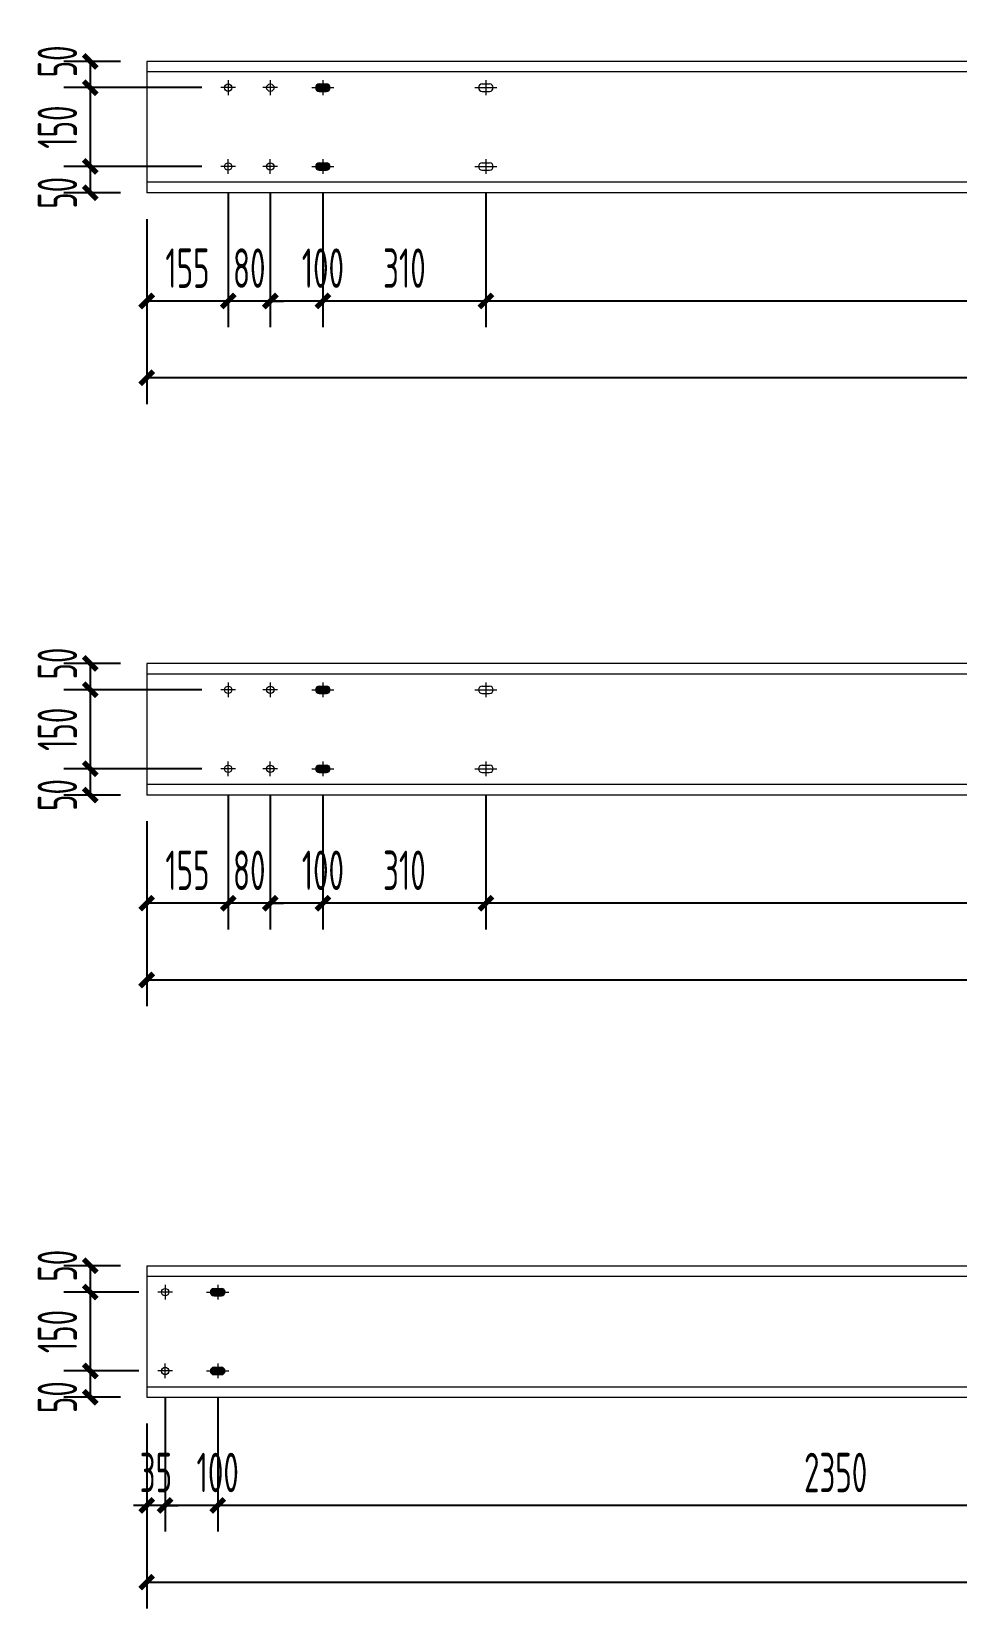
# Model space of a CAD drawing. Header units: inches. Extents: x 129725932 to 129894734, y 55771230 to 55809283.
# Drawn here: x 129809701 to 129811459, y 55780477 to 55783476 of the extents above; entities that cross this region are included whole.
import ezdxf

# ---------------------------------------------------------------- set-up
doc = ezdxf.new("R2010")
doc.units = ezdxf.units.IN
doc.header["$MEASUREMENT"] = 0
for name, color, linetype, lineweight in [('Bolt', 252, 'Continuous', 9), ('灰线', 253, 'Continuous', 5), ('绿线', 3, 'Continuous', 9), ('黄线', 2, 'Continuous', 13)]:
    doc.layers.add(name, color=color, linetype=linetype, lineweight=lineweight)
doc.layers.add('DIM', color=3, linetype='Continuous')
doc.styles.add('标注', font='tssdeng.shx', dxfattribs={"width": 0.6, "bigfont": 'tssdchn.shx'})
doc.dimstyles.new('构件标注', dxfattribs={"dimtxt": 75, "dimasz": 25, "dimexe": 50, "dimexo": 50, "dimgap": 25, "dimtad": 1, "dimdec": 0, "dimzin": 0, "dimdsep": 46, "dimtxsty": '标注', "dimblk": 'ARCHTICK', "dimcen": 0, "dimclrd": 1, "dimclre": 1, "dimclrt": 7, "dimadec": 0, "dimazin": 0, "dimtfac": 1, "dimtdec": 0, "dimtix": 1, "dimtmove": 2, "dimatfit": 3, "dimldrblk": 'ARCHTICK', "dimfxl": 0, "dimtolj": 1, "dimtzin": 0, "dimlwd": -1, "dimlwe": -1, "dimarcsym": 0})

# ---------------------------------------------------------------- blocks, each defined once
blk = doc.blocks.new('_ArchTick')
at = {"color": 0, "linetype": 'ByBlock', "const_width": 0.4}
blk.add_lwpolyline([(-0.5, -0.5), (0.5, 0.5)], dxfattribs=at)
blk = doc.blocks.new('*D1030')
at = {"layer": 'Defpoints', "color": 0}
for p in [(129810564.7, 55783218.8), (129812604.7, 55783218.8), (129810564.7, 55782963.1)]:
    blk.add_point(p, dxfattribs=at)
at = {"layer": 'DIM', "color": 1}
for p, q in [((129810564.7, 55783168.8), (129810564.7, 55782913.1)), ((129812604.7, 55783168.8), (129812604.7, 55782913.1)), ((129812604.7, 55782963.1), (129810564.7, 55782963.1))]:
    blk.add_line(p, q, dxfattribs=at)
at = {"layer": 'DIM', "color": 1, "xscale": 25, "yscale": 25, "zscale": 25, "rotation": 180}
blk.add_blockref('_ArchTick', (129810564.7, 55782963.1), dxfattribs=at)
at = {"layer": 'DIM', "color": 1, "xscale": 25, "yscale": 25, "zscale": 25}
blk.add_blockref('_ArchTick', (129812604.7, 55782963.1), dxfattribs=at)
at = {"layer": 'DIM', "color": 7, "insert": (129811584.7, 55783025.6), "char_height": 75, "attachment_point": 5, "style": '标注'}
blk.add_mtext('\\A1;2040', dxfattribs=at)
blk = doc.blocks.new('*D1031')
at = {"layer": 'Defpoints', "color": 0}
for p in [(129810154.7, 55783218.8), (129810254.7, 55783218.8), (129810154.7, 55782963.1)]:
    blk.add_point(p, dxfattribs=at)
at = {"layer": 'DIM', "color": 1}
for p, q in [((129810154.7, 55783168.8), (129810154.7, 55782913.1)), ((129810254.7, 55783168.8), (129810254.7, 55782913.1)), ((129810254.7, 55782963.1), (129810154.7, 55782963.1))]:
    blk.add_line(p, q, dxfattribs=at)
at = {"layer": 'DIM', "color": 1, "xscale": 25, "yscale": 25, "zscale": 25, "rotation": 180}
blk.add_blockref('_ArchTick', (129810154.7, 55782963.1), dxfattribs=at)
at = {"layer": 'DIM', "color": 1, "xscale": 25, "yscale": 25, "zscale": 25}
blk.add_blockref('_ArchTick', (129810254.7, 55782963.1), dxfattribs=at)
at = {"layer": 'DIM', "color": 7, "insert": (129810254.7, 55783025.6), "char_height": 75, "attachment_point": 5, "style": '标注'}
blk.add_mtext('\\A1;100', dxfattribs=at)
blk = doc.blocks.new('*D1032')
at = {"layer": 'Defpoints', "color": 0}
for p in [(129809919.7, 55783168.8), (129817509.7, 55783168.8), (129809919.7, 55782817)]:
    blk.add_point(p, dxfattribs=at)
at = {"layer": 'DIM', "color": 1}
for p, q in [((129809919.7, 55783118.8), (129809919.7, 55782767)), ((129817509.7, 55783118.8), (129817509.7, 55782767)), ((129817509.7, 55782817), (129809919.7, 55782817))]:
    blk.add_line(p, q, dxfattribs=at)
at = {"layer": 'DIM', "color": 1, "xscale": 25, "yscale": 25, "zscale": 25, "rotation": 180}
blk.add_blockref('_ArchTick', (129809919.7, 55782817), dxfattribs=at)
at = {"layer": 'DIM', "color": 1, "xscale": 25, "yscale": 25, "zscale": 25}
blk.add_blockref('_ArchTick', (129817509.7, 55782817), dxfattribs=at)
at = {"layer": 'DIM', "color": 7, "insert": (129813714.7, 55782879.5), "char_height": 75, "attachment_point": 5, "style": '标注'}
blk.add_mtext('\\A1;7590', dxfattribs=at)
blk = doc.blocks.new('*D1033')
at = {"color": 1}
for p, q in [((129809869.7, 55783418.8), (129809762.4, 55783418.8)), ((129809812.4, 55783418.8), (129809812.4, 55783368.8)), ((129810024.7, 55783368.8), (129809762.4, 55783368.8))]:
    blk.add_line(p, q, dxfattribs=at)
at = {"layer": 'Defpoints', "color": 0}
for p in [(129809919.7, 55783418.8), (129809812.4, 55783368.8), (129810074.7, 55783368.8)]:
    blk.add_point(p, dxfattribs=at)
at = {"color": 1, "xscale": 25, "yscale": 25, "zscale": 25}
for p, rotation in [((129809812.4, 55783418.8), 90), ((129809812.4, 55783368.8), 270)]:
    blk.add_blockref('_ArchTick', p, dxfattribs=dict(at, rotation=rotation))
at = {"color": 7, "insert": (129809749.9, 55783418.7), "char_height": 75, "attachment_point": 5, "rotation": 90, "style": '标注'}
blk.add_mtext('\\A1;50', dxfattribs=at)
blk = doc.blocks.new('*D1034')
at = {"color": 1}
for p, q in [((129810024.7, 55783368.8), (129809762.4, 55783368.8)), ((129809812.4, 55783368.8), (129809812.4, 55783218.8)), ((129810024.7, 55783218.8), (129809762.4, 55783218.8))]:
    blk.add_line(p, q, dxfattribs=at)
at = {"layer": 'Defpoints', "color": 0}
for p in [(129810074.7, 55783368.8), (129809812.4, 55783218.8), (129810074.7, 55783218.8)]:
    blk.add_point(p, dxfattribs=at)
at = {"color": 1, "xscale": 25, "yscale": 25, "zscale": 25}
for p, rotation in [((129809812.4, 55783368.8), 90), ((129809812.4, 55783218.8), 270)]:
    blk.add_blockref('_ArchTick', p, dxfattribs=dict(at, rotation=rotation))
at = {"color": 7, "insert": (129809749.9, 55783293.8), "char_height": 75, "attachment_point": 5, "rotation": 90, "style": '标注'}
blk.add_mtext('\\A1;150', dxfattribs=at)
blk = doc.blocks.new('*D1035')
at = {"color": 1}
for p, q in [((129810024.7, 55783218.8), (129809762.4, 55783218.8)), ((129809812.4, 55783218.8), (129809812.4, 55783168.8)), ((129809869.7, 55783168.8), (129809762.4, 55783168.8))]:
    blk.add_line(p, q, dxfattribs=at)
at = {"layer": 'Defpoints', "color": 0}
for p in [(129810074.7, 55783218.8), (129809812.4, 55783168.8), (129809919.7, 55783168.8)]:
    blk.add_point(p, dxfattribs=at)
at = {"color": 1, "xscale": 25, "yscale": 25, "zscale": 25}
for p, rotation in [((129809812.4, 55783218.8), 90), ((129809812.4, 55783168.8), 270)]:
    blk.add_blockref('_ArchTick', p, dxfattribs=dict(at, rotation=rotation))
at = {"color": 7, "insert": (129809749.9, 55783168.8), "char_height": 75, "attachment_point": 5, "rotation": 90, "style": '标注'}
blk.add_mtext('\\A1;50', dxfattribs=at)
blk = doc.blocks.new('*D1041')
at = {"layer": 'Defpoints', "color": 0}
for p in [(129810074.7, 55783218.8), (129809919.7, 55783168.8), (129809919.7, 55782963.1)]:
    blk.add_point(p, dxfattribs=at)
at = {"layer": 'DIM', "color": 1}
for p, q in [((129810074.7, 55783168.8), (129810074.7, 55782913.1)), ((129809919.7, 55783118.8), (129809919.7, 55782913.1)), ((129810074.7, 55782963.1), (129809919.7, 55782963.1))]:
    blk.add_line(p, q, dxfattribs=at)
at = {"layer": 'DIM', "color": 1, "xscale": 25, "yscale": 25, "zscale": 25, "rotation": 180}
blk.add_blockref('_ArchTick', (129809919.7, 55782963.1), dxfattribs=at)
at = {"layer": 'DIM', "color": 1, "xscale": 25, "yscale": 25, "zscale": 25}
blk.add_blockref('_ArchTick', (129810074.7, 55782963.1), dxfattribs=at)
at = {"layer": 'DIM', "color": 7, "insert": (129809997.2, 55783025.6), "char_height": 75, "attachment_point": 5, "style": '标注'}
blk.add_mtext('\\A1;155', dxfattribs=at)
blk = doc.blocks.new('*D1046')
at = {"layer": 'Defpoints', "color": 0}
for p in [(129810254.7, 55783218.8), (129810564.7, 55783218.8), (129810254.7, 55782963.1)]:
    blk.add_point(p, dxfattribs=at)
at = {"layer": 'DIM', "color": 1}
for p, q in [((129810254.7, 55783168.8), (129810254.7, 55782913.1)), ((129810564.7, 55783168.8), (129810564.7, 55782913.1)), ((129810564.7, 55782963.1), (129810254.7, 55782963.1))]:
    blk.add_line(p, q, dxfattribs=at)
at = {"layer": 'DIM', "color": 1, "xscale": 25, "yscale": 25, "zscale": 25, "rotation": 180}
blk.add_blockref('_ArchTick', (129810254.7, 55782963.1), dxfattribs=at)
at = {"layer": 'DIM', "color": 1, "xscale": 25, "yscale": 25, "zscale": 25}
blk.add_blockref('_ArchTick', (129810564.7, 55782963.1), dxfattribs=at)
at = {"layer": 'DIM', "color": 7, "insert": (129810409.7, 55783025.6), "char_height": 75, "attachment_point": 5, "style": '标注'}
blk.add_mtext('\\A1;310', dxfattribs=at)
blk = doc.blocks.new('*D1047')
at = {"layer": 'Defpoints', "color": 0}
for p in [(129810074.7, 55783218.8), (129810154.7, 55783218.8), (129810074.7, 55782963.1)]:
    blk.add_point(p, dxfattribs=at)
at = {"layer": 'DIM', "color": 1}
for p, q in [((129810074.7, 55783168.8), (129810074.7, 55782913.1)), ((129810154.7, 55783168.8), (129810154.7, 55782913.1)), ((129810074.7, 55782963.1), (129810049.7, 55782963.1)), ((129810154.7, 55782963.1), (129810074.7, 55782963.1)), ((129810154.7, 55782963.1), (129810179.7, 55782963.1))]:
    blk.add_line(p, q, dxfattribs=at)
at = {"layer": 'DIM', "color": 1, "xscale": 25, "yscale": 25, "zscale": 25}
blk.add_blockref('_ArchTick', (129810074.7, 55782963.1), dxfattribs=at)
at = {"layer": 'DIM', "color": 1, "xscale": 25, "yscale": 25, "zscale": 25, "rotation": 180}
blk.add_blockref('_ArchTick', (129810154.7, 55782963.1), dxfattribs=at)
at = {"layer": 'DIM', "color": 7, "insert": (129810114.7, 55783025.6), "char_height": 75, "attachment_point": 5, "style": '标注'}
blk.add_mtext('\\A1;80', dxfattribs=at)
blk = doc.blocks.new('*D1050')
at = {"layer": 'Defpoints', "color": 0}
for p in [(129809919.7, 55780878.5), (129817989.7, 55780878.5), (129817989.7, 55780526.8)]:
    blk.add_point(p, dxfattribs=at)
at = {"layer": 'DIM', "color": 1}
for p, q in [((129809919.7, 55780828.5), (129809919.7, 55780476.8)), ((129817989.7, 55780828.5), (129817989.7, 55780476.8)), ((129809919.7, 55780526.8), (129817989.7, 55780526.8))]:
    blk.add_line(p, q, dxfattribs=at)
at = {"layer": 'DIM', "color": 1, "xscale": 25, "yscale": 25, "zscale": 25, "rotation": 180}
blk.add_blockref('_ArchTick', (129809919.7, 55780526.8), dxfattribs=at)
at = {"layer": 'DIM', "color": 1, "xscale": 25, "yscale": 25, "zscale": 25}
blk.add_blockref('_ArchTick', (129817989.7, 55780526.8), dxfattribs=at)
at = {"layer": 'DIM', "color": 7, "insert": (129813954.7, 55780589.3), "char_height": 75, "attachment_point": 5, "style": '标注'}
blk.add_mtext('\\A1;8070', dxfattribs=at)
blk = doc.blocks.new('*D1051')
at = {"color": 1}
for p, q in [((129809869.7, 55781128.5), (129809762.4, 55781128.5)), ((129809812.4, 55781128.5), (129809812.4, 55781078.5)), ((129809904.7, 55781078.5), (129809762.4, 55781078.5))]:
    blk.add_line(p, q, dxfattribs=at)
at = {"layer": 'Defpoints', "color": 0}
for p in [(129809919.7, 55781128.5), (129809812.4, 55781078.5), (129809954.7, 55781078.5)]:
    blk.add_point(p, dxfattribs=at)
at = {"color": 1, "xscale": 25, "yscale": 25, "zscale": 25}
for p, rotation in [((129809812.4, 55781128.5), 90), ((129809812.4, 55781078.5), 270)]:
    blk.add_blockref('_ArchTick', p, dxfattribs=dict(at, rotation=rotation))
at = {"color": 7, "insert": (129809749.9, 55781128.5), "char_height": 75, "attachment_point": 5, "rotation": 90, "style": '标注'}
blk.add_mtext('\\A1;50', dxfattribs=at)
blk = doc.blocks.new('*D1052')
at = {"color": 1}
for p, q in [((129809904.7, 55781078.5), (129809762.4, 55781078.5)), ((129809812.4, 55781078.5), (129809812.4, 55780928.5)), ((129809904.7, 55780928.5), (129809762.4, 55780928.5))]:
    blk.add_line(p, q, dxfattribs=at)
at = {"layer": 'Defpoints', "color": 0}
for p in [(129809954.7, 55781078.5), (129809812.4, 55780928.5), (129809954.7, 55780928.5)]:
    blk.add_point(p, dxfattribs=at)
at = {"color": 1, "xscale": 25, "yscale": 25, "zscale": 25}
for p, rotation in [((129809812.4, 55781078.5), 90), ((129809812.4, 55780928.5), 270)]:
    blk.add_blockref('_ArchTick', p, dxfattribs=dict(at, rotation=rotation))
at = {"color": 7, "insert": (129809749.9, 55781003.5), "char_height": 75, "attachment_point": 5, "rotation": 90, "style": '标注'}
blk.add_mtext('\\A1;150', dxfattribs=at)
blk = doc.blocks.new('*D1053')
at = {"color": 1}
for p, q in [((129809904.7, 55780928.5), (129809762.4, 55780928.5)), ((129809812.4, 55780928.5), (129809812.4, 55780878.5)), ((129809869.7, 55780878.5), (129809762.4, 55780878.5))]:
    blk.add_line(p, q, dxfattribs=at)
at = {"layer": 'Defpoints', "color": 0}
for p in [(129809954.7, 55780928.5), (129809812.4, 55780878.5), (129809919.7, 55780878.5)]:
    blk.add_point(p, dxfattribs=at)
at = {"color": 1, "xscale": 25, "yscale": 25, "zscale": 25}
for p, rotation in [((129809812.4, 55780928.5), 90), ((129809812.4, 55780878.5), 270)]:
    blk.add_blockref('_ArchTick', p, dxfattribs=dict(at, rotation=rotation))
at = {"color": 7, "insert": (129809749.9, 55780878.6), "char_height": 75, "attachment_point": 5, "rotation": 90, "style": '标注'}
blk.add_mtext('\\A1;50', dxfattribs=at)
blk = doc.blocks.new('*D1060')
at = {"layer": 'Defpoints', "color": 0}
for p in [(129809954.7, 55780928.5), (129810054.7, 55780928.5), (129809954.7, 55780672.9)]:
    blk.add_point(p, dxfattribs=at)
at = {"layer": 'DIM', "color": 1}
for p, q in [((129809954.7, 55780878.5), (129809954.7, 55780622.9)), ((129810054.7, 55780878.5), (129810054.7, 55780622.9)), ((129810054.7, 55780672.9), (129809954.7, 55780672.9))]:
    blk.add_line(p, q, dxfattribs=at)
at = {"layer": 'DIM', "color": 1, "xscale": 25, "yscale": 25, "zscale": 25, "rotation": 180}
blk.add_blockref('_ArchTick', (129809954.7, 55780672.9), dxfattribs=at)
at = {"layer": 'DIM', "color": 1, "xscale": 25, "yscale": 25, "zscale": 25}
blk.add_blockref('_ArchTick', (129810054.7, 55780672.9), dxfattribs=at)
at = {"layer": 'DIM', "color": 7, "insert": (129810054.7, 55780735.4), "char_height": 75, "attachment_point": 5, "style": '标注'}
blk.add_mtext('\\A1;100', dxfattribs=at)
blk = doc.blocks.new('*D1061')
at = {"layer": 'Defpoints', "color": 0}
for p in [(129809954.7, 55780928.5), (129809919.7, 55780878.5), (129809919.7, 55780672.9)]:
    blk.add_point(p, dxfattribs=at)
at = {"layer": 'DIM', "color": 1}
for p, q in [((129809954.7, 55780878.5), (129809954.7, 55780622.9)), ((129809919.7, 55780828.5), (129809919.7, 55780622.9)), ((129809919.7, 55780672.9), (129809894.7, 55780672.9)), ((129809954.7, 55780672.9), (129809919.7, 55780672.9)), ((129809954.7, 55780672.9), (129809979.7, 55780672.9))]:
    blk.add_line(p, q, dxfattribs=at)
at = {"layer": 'DIM', "color": 1, "xscale": 25, "yscale": 25, "zscale": 25}
blk.add_blockref('_ArchTick', (129809919.7, 55780672.9), dxfattribs=at)
at = {"layer": 'DIM', "color": 1, "xscale": 25, "yscale": 25, "zscale": 25, "rotation": 180}
blk.add_blockref('_ArchTick', (129809954.7, 55780672.9), dxfattribs=at)
at = {"layer": 'DIM', "color": 7, "insert": (129809937.2, 55780735.4), "char_height": 75, "attachment_point": 5, "style": '标注'}
blk.add_mtext('\\A1;35', dxfattribs=at)
blk = doc.blocks.new('*D1062')
at = {"layer": 'Defpoints', "color": 0}
for p in [(129810054.7, 55780928.5), (129812404.7, 55780928.5), (129810054.7, 55780672.9)]:
    blk.add_point(p, dxfattribs=at)
at = {"layer": 'DIM', "color": 1}
for p, q in [((129810054.7, 55780878.5), (129810054.7, 55780622.9)), ((129812404.7, 55780878.5), (129812404.7, 55780622.9)), ((129812404.7, 55780672.9), (129810054.7, 55780672.9))]:
    blk.add_line(p, q, dxfattribs=at)
at = {"layer": 'DIM', "color": 1, "xscale": 25, "yscale": 25, "zscale": 25, "rotation": 180}
blk.add_blockref('_ArchTick', (129810054.7, 55780672.9), dxfattribs=at)
at = {"layer": 'DIM', "color": 1, "xscale": 25, "yscale": 25, "zscale": 25}
blk.add_blockref('_ArchTick', (129812404.7, 55780672.9), dxfattribs=at)
at = {"layer": 'DIM', "color": 7, "insert": (129811229.7, 55780735.4), "char_height": 75, "attachment_point": 5, "style": '标注'}
blk.add_mtext('\\A1;2350', dxfattribs=at)
blk = doc.blocks.new('*D1097')
at = {"layer": 'Defpoints', "color": 0}
for p in [(129810564.7, 55782073.6), (129812604.7, 55782073.6), (129810564.7, 55781818)]:
    blk.add_point(p, dxfattribs=at)
at = {"layer": 'DIM', "color": 1}
for p, q in [((129810564.7, 55782023.6), (129810564.7, 55781768)), ((129812604.7, 55782023.6), (129812604.7, 55781768)), ((129812604.7, 55781818), (129810564.7, 55781818))]:
    blk.add_line(p, q, dxfattribs=at)
at = {"layer": 'DIM', "color": 1, "xscale": 25, "yscale": 25, "zscale": 25, "rotation": 180}
blk.add_blockref('_ArchTick', (129810564.7, 55781818), dxfattribs=at)
at = {"layer": 'DIM', "color": 1, "xscale": 25, "yscale": 25, "zscale": 25}
blk.add_blockref('_ArchTick', (129812604.7, 55781818), dxfattribs=at)
at = {"layer": 'DIM', "color": 7, "insert": (129811584.7, 55781880.5), "char_height": 75, "attachment_point": 5, "style": '标注'}
blk.add_mtext('\\A1;2040', dxfattribs=at)
blk = doc.blocks.new('*D1098')
at = {"layer": 'Defpoints', "color": 0}
for p in [(129810154.7, 55782073.7), (129810254.7, 55782073.7), (129810154.7, 55781818)]:
    blk.add_point(p, dxfattribs=at)
at = {"layer": 'DIM', "color": 1}
for p, q in [((129810154.7, 55782023.7), (129810154.7, 55781768)), ((129810254.7, 55782023.7), (129810254.7, 55781768)), ((129810254.7, 55781818), (129810154.7, 55781818))]:
    blk.add_line(p, q, dxfattribs=at)
at = {"layer": 'DIM', "color": 1, "xscale": 25, "yscale": 25, "zscale": 25, "rotation": 180}
blk.add_blockref('_ArchTick', (129810154.7, 55781818), dxfattribs=at)
at = {"layer": 'DIM', "color": 1, "xscale": 25, "yscale": 25, "zscale": 25}
blk.add_blockref('_ArchTick', (129810254.7, 55781818), dxfattribs=at)
at = {"layer": 'DIM', "color": 7, "insert": (129810254.7, 55781880.5), "char_height": 75, "attachment_point": 5, "style": '标注'}
blk.add_mtext('\\A1;100', dxfattribs=at)
blk = doc.blocks.new('*D1099')
at = {"layer": 'Defpoints', "color": 0}
for p in [(129809919.7, 55782023.7), (129817609.7, 55782023.7), (129809919.7, 55781671.9)]:
    blk.add_point(p, dxfattribs=at)
at = {"layer": 'DIM', "color": 1}
for p, q in [((129809919.7, 55781973.7), (129809919.7, 55781621.9)), ((129817609.7, 55781973.7), (129817609.7, 55781621.9)), ((129817609.7, 55781671.9), (129809919.7, 55781671.9))]:
    blk.add_line(p, q, dxfattribs=at)
at = {"layer": 'DIM', "color": 1, "xscale": 25, "yscale": 25, "zscale": 25, "rotation": 180}
blk.add_blockref('_ArchTick', (129809919.7, 55781671.9), dxfattribs=at)
at = {"layer": 'DIM', "color": 1, "xscale": 25, "yscale": 25, "zscale": 25}
blk.add_blockref('_ArchTick', (129817609.7, 55781671.9), dxfattribs=at)
at = {"layer": 'DIM', "color": 7, "insert": (129813764.7, 55781734.4), "char_height": 75, "attachment_point": 5, "style": '标注'}
blk.add_mtext('\\A1;7690', dxfattribs=at)
blk = doc.blocks.new('*D1100')
at = {"color": 1}
for p, q in [((129809869.7, 55782273.7), (129809762.4, 55782273.7)), ((129809812.4, 55782273.7), (129809812.4, 55782223.7)), ((129810024.7, 55782223.7), (129809762.4, 55782223.7))]:
    blk.add_line(p, q, dxfattribs=at)
at = {"layer": 'Defpoints', "color": 0}
for p in [(129809919.7, 55782273.7), (129809812.4, 55782223.7), (129810074.7, 55782223.7)]:
    blk.add_point(p, dxfattribs=at)
at = {"color": 1, "xscale": 25, "yscale": 25, "zscale": 25}
for p, rotation in [((129809812.4, 55782273.7), 90), ((129809812.4, 55782223.7), 270)]:
    blk.add_blockref('_ArchTick', p, dxfattribs=dict(at, rotation=rotation))
at = {"color": 7, "insert": (129809749.9, 55782273.6), "char_height": 75, "attachment_point": 5, "rotation": 90, "style": '标注'}
blk.add_mtext('\\A1;50', dxfattribs=at)
blk = doc.blocks.new('*D1101')
at = {"color": 1}
for p, q in [((129810024.7, 55782223.7), (129809762.4, 55782223.7)), ((129809812.4, 55782223.7), (129809812.4, 55782073.7)), ((129810024.7, 55782073.7), (129809762.4, 55782073.7))]:
    blk.add_line(p, q, dxfattribs=at)
at = {"layer": 'Defpoints', "color": 0}
for p in [(129810074.7, 55782223.7), (129809812.4, 55782073.7), (129810074.7, 55782073.7)]:
    blk.add_point(p, dxfattribs=at)
at = {"color": 1, "xscale": 25, "yscale": 25, "zscale": 25}
for p, rotation in [((129809812.4, 55782223.7), 90), ((129809812.4, 55782073.7), 270)]:
    blk.add_blockref('_ArchTick', p, dxfattribs=dict(at, rotation=rotation))
at = {"color": 7, "insert": (129809749.9, 55782148.7), "char_height": 75, "attachment_point": 5, "rotation": 90, "style": '标注'}
blk.add_mtext('\\A1;150', dxfattribs=at)
blk = doc.blocks.new('*D1102')
at = {"color": 1}
for p, q in [((129810024.7, 55782073.7), (129809762.4, 55782073.7)), ((129809812.4, 55782073.7), (129809812.4, 55782023.7)), ((129809869.7, 55782023.7), (129809762.4, 55782023.7))]:
    blk.add_line(p, q, dxfattribs=at)
at = {"layer": 'Defpoints', "color": 0}
for p in [(129810074.7, 55782073.7), (129809812.4, 55782023.7), (129809919.7, 55782023.7)]:
    blk.add_point(p, dxfattribs=at)
at = {"color": 1, "xscale": 25, "yscale": 25, "zscale": 25}
for p, rotation in [((129809812.4, 55782073.7), 90), ((129809812.4, 55782023.7), 270)]:
    blk.add_blockref('_ArchTick', p, dxfattribs=dict(at, rotation=rotation))
at = {"color": 7, "insert": (129809749.9, 55782023.7), "char_height": 75, "attachment_point": 5, "rotation": 90, "style": '标注'}
blk.add_mtext('\\A1;50', dxfattribs=at)
blk = doc.blocks.new('*D1108')
at = {"layer": 'Defpoints', "color": 0}
for p in [(129810074.7, 55782073.7), (129809919.7, 55782023.7), (129809919.7, 55781818)]:
    blk.add_point(p, dxfattribs=at)
at = {"layer": 'DIM', "color": 1}
for p, q in [((129810074.7, 55782023.7), (129810074.7, 55781768)), ((129809919.7, 55781973.7), (129809919.7, 55781768)), ((129810074.7, 55781818), (129809919.7, 55781818))]:
    blk.add_line(p, q, dxfattribs=at)
at = {"layer": 'DIM', "color": 1, "xscale": 25, "yscale": 25, "zscale": 25, "rotation": 180}
blk.add_blockref('_ArchTick', (129809919.7, 55781818), dxfattribs=at)
at = {"layer": 'DIM', "color": 1, "xscale": 25, "yscale": 25, "zscale": 25}
blk.add_blockref('_ArchTick', (129810074.7, 55781818), dxfattribs=at)
at = {"layer": 'DIM', "color": 7, "insert": (129809997.2, 55781880.5), "char_height": 75, "attachment_point": 5, "style": '标注'}
blk.add_mtext('\\A1;155', dxfattribs=at)
blk = doc.blocks.new('*D1112')
at = {"layer": 'Defpoints', "color": 0}
for p in [(129810254.7, 55782073.6), (129810564.7, 55782073.6), (129810254.7, 55781818)]:
    blk.add_point(p, dxfattribs=at)
at = {"layer": 'DIM', "color": 1}
for p, q in [((129810254.7, 55782023.6), (129810254.7, 55781768)), ((129810564.7, 55782023.6), (129810564.7, 55781768)), ((129810564.7, 55781818), (129810254.7, 55781818))]:
    blk.add_line(p, q, dxfattribs=at)
at = {"layer": 'DIM', "color": 1, "xscale": 25, "yscale": 25, "zscale": 25, "rotation": 180}
blk.add_blockref('_ArchTick', (129810254.7, 55781818), dxfattribs=at)
at = {"layer": 'DIM', "color": 1, "xscale": 25, "yscale": 25, "zscale": 25}
blk.add_blockref('_ArchTick', (129810564.7, 55781818), dxfattribs=at)
at = {"layer": 'DIM', "color": 7, "insert": (129810409.7, 55781880.5), "char_height": 75, "attachment_point": 5, "style": '标注'}
blk.add_mtext('\\A1;310', dxfattribs=at)
blk = doc.blocks.new('*D1113')
at = {"layer": 'Defpoints', "color": 0}
for p in [(129810074.7, 55782073.7), (129810154.7, 55782073.7), (129810074.7, 55781818)]:
    blk.add_point(p, dxfattribs=at)
at = {"layer": 'DIM', "color": 1}
for p, q in [((129810074.7, 55782023.7), (129810074.7, 55781768)), ((129810154.7, 55782023.7), (129810154.7, 55781768)), ((129810074.7, 55781818), (129810049.7, 55781818)), ((129810154.7, 55781818), (129810074.7, 55781818)), ((129810154.7, 55781818), (129810179.7, 55781818))]:
    blk.add_line(p, q, dxfattribs=at)
at = {"layer": 'DIM', "color": 1, "xscale": 25, "yscale": 25, "zscale": 25}
blk.add_blockref('_ArchTick', (129810074.7, 55781818), dxfattribs=at)
at = {"layer": 'DIM', "color": 1, "xscale": 25, "yscale": 25, "zscale": 25, "rotation": 180}
blk.add_blockref('_ArchTick', (129810154.7, 55781818), dxfattribs=at)
at = {"layer": 'DIM', "color": 7, "insert": (129810114.7, 55781880.5), "char_height": 75, "attachment_point": 5, "style": '标注'}
blk.add_mtext('\\A1;80', dxfattribs=at)

msp = doc.modelspace()

# ---------------------------------------------------------------- hatches: boundary and pattern name
at = {"layer": '绿线'}
h = msp.add_hatch(color=256, dxfattribs=at)
h.paths.add_polyline_path([(129810254.7, 55783375.8), (129810247.7, 55783375.8, 0.414214), (129810240.7, 55783368.8), (129810254.7, 55783368.8)])
h.paths.add_polyline_path([(129810261.7, 55783375.8), (129810254.7, 55783375.8), (129810254.7, 55783368.8), (129810268.7, 55783368.8, 0.414214)])
h.paths.add_polyline_path([(129810268.7, 55783368.8), (129810254.7, 55783368.8), (129810254.7, 55783361.8), (129810261.7, 55783361.8, 0.414214)])
h.paths.add_polyline_path([(129810254.7, 55783368.8), (129810240.7, 55783368.8, 0.414214), (129810247.7, 55783361.8), (129810254.7, 55783361.8)])
h = msp.add_hatch(color=256, dxfattribs=at)
h.paths.add_polyline_path([(129810254.7, 55783225.8), (129810247.7, 55783225.8, 0.414214), (129810240.7, 55783218.8), (129810254.7, 55783218.8)])
h.paths.add_polyline_path([(129810261.7, 55783225.8), (129810254.7, 55783225.8), (129810254.7, 55783218.8), (129810268.7, 55783218.8, 0.414214)])
h.paths.add_polyline_path([(129810268.7, 55783218.8), (129810254.7, 55783218.8), (129810254.7, 55783211.8), (129810261.7, 55783211.8, 0.414214)])
h.paths.add_polyline_path([(129810254.7, 55783218.8), (129810240.7, 55783218.8, 0.414214), (129810247.7, 55783211.8), (129810254.7, 55783211.8)])
h = msp.add_hatch(color=256, dxfattribs=at)
h.paths.add_polyline_path([(129810254.7, 55782230.7), (129810247.7, 55782230.7, 0.414214), (129810240.7, 55782223.7), (129810254.7, 55782223.7)])
h.paths.add_polyline_path([(129810261.7, 55782230.7), (129810254.7, 55782230.7), (129810254.7, 55782223.7), (129810268.7, 55782223.7, 0.414214)])
h.paths.add_polyline_path([(129810268.7, 55782223.7), (129810254.7, 55782223.7), (129810254.7, 55782216.7), (129810261.7, 55782216.7, 0.414214)])
h.paths.add_polyline_path([(129810254.7, 55782223.7), (129810240.7, 55782223.7, 0.414214), (129810247.7, 55782216.7), (129810254.7, 55782216.7)])
h = msp.add_hatch(color=256, dxfattribs=at)
h.paths.add_polyline_path([(129810254.7, 55782080.7), (129810247.7, 55782080.7, 0.414214), (129810240.7, 55782073.6), (129810254.7, 55782073.6)])
h.paths.add_polyline_path([(129810261.7, 55782080.7), (129810254.7, 55782080.7), (129810254.7, 55782073.6), (129810268.7, 55782073.6, 0.414214)])
h.paths.add_polyline_path([(129810268.7, 55782073.6), (129810254.7, 55782073.6), (129810254.7, 55782066.7), (129810261.7, 55782066.7, 0.414214)])
h.paths.add_polyline_path([(129810254.7, 55782073.6), (129810240.7, 55782073.6, 0.414214), (129810247.7, 55782066.7), (129810254.7, 55782066.7)])
h = msp.add_hatch(color=256, dxfattribs=at)
h.paths.add_polyline_path([(129810054.7, 55781085.5), (129810047.7, 55781085.5, 0.414214), (129810040.7, 55781078.5), (129810054.7, 55781078.5)])
h.paths.add_polyline_path([(129810061.7, 55781085.5), (129810054.7, 55781085.5), (129810054.7, 55781078.5), (129810068.7, 55781078.5, 0.414214)])
h.paths.add_polyline_path([(129810068.7, 55781078.5), (129810054.7, 55781078.5), (129810054.7, 55781071.5), (129810061.7, 55781071.5, 0.414214)])
h.paths.add_polyline_path([(129810054.7, 55781078.5), (129810040.7, 55781078.5, 0.414214), (129810047.7, 55781071.5), (129810054.7, 55781071.5)])
h = msp.add_hatch(color=256, dxfattribs=at)
h.paths.add_polyline_path([(129810054.7, 55780935.5), (129810047.7, 55780935.5, 0.414214), (129810040.7, 55780928.5), (129810054.7, 55780928.5)])
h.paths.add_polyline_path([(129810061.7, 55780935.5), (129810054.7, 55780935.5), (129810054.7, 55780928.5), (129810068.7, 55780928.5, 0.414214)])
h.paths.add_polyline_path([(129810068.7, 55780928.5), (129810054.7, 55780928.5), (129810054.7, 55780921.5), (129810061.7, 55780921.5, 0.414214)])
h.paths.add_polyline_path([(129810054.7, 55780928.5), (129810040.7, 55780928.5, 0.414214), (129810047.7, 55780921.5), (129810054.7, 55780921.5)])

# ---------------------------------------------------------------- linework, layer by layer
at = {"layer": 'Bolt'}
for p, q in [((129810074.7, 55783382.8), (129810074.7, 55783354.8)), ((129810154.7, 55783382.8), (129810154.7, 55783354.8)), ((129810254.7, 55783382.8), (129810254.7, 55783354.8)), ((129810254.7, 55783382.8), (129810254.7, 55783354.8)), ((129810564.7, 55783382.8), (129810564.7, 55783354.8)), ((129810088.7, 55783368.8), (129810060.7, 55783368.8)), ((129810168.7, 55783368.8), (129810140.7, 55783368.8)), ((129810233.7, 55783368.8), (129810275.7, 55783368.8)), ((129810240.7, 55783368.8), (129810268.7, 55783368.8)), ((129810247.7, 55783375.8), (129810261.7, 55783375.8)), ((129810247.7, 55783361.8), (129810261.7, 55783361.8)), ((129810543.7, 55783368.8), (129810585.7, 55783368.8)), ((129810557.7, 55783375.8), (129810571.7, 55783375.8)), ((129810557.7, 55783361.8), (129810571.7, 55783361.8)), ((129810074.7, 55783204.8), (129810074.7, 55783232.8)), ((129810154.7, 55783204.8), (129810154.7, 55783232.8)), ((129810254.7, 55783232.8), (129810254.7, 55783204.8)), ((129810254.7, 55783232.8), (129810254.7, 55783204.8)), ((129810564.7, 55783232.8), (129810564.7, 55783204.8)), ((129810088.7, 55783218.8), (129810060.7, 55783218.8)), ((129810168.7, 55783218.8), (129810140.7, 55783218.8)), ((129810233.7, 55783218.8), (129810275.7, 55783218.8)), ((129810240.7, 55783218.8), (129810268.7, 55783218.8)), ((129810247.7, 55783225.8), (129810261.7, 55783225.8)), ((129810247.7, 55783211.8), (129810261.7, 55783211.8)), ((129810543.7, 55783218.8), (129810585.7, 55783218.8)), ((129810557.7, 55783225.8), (129810571.7, 55783225.8)), ((129810557.7, 55783211.8), (129810571.7, 55783211.8)), ((129810088.7, 55782223.7), (129810060.7, 55782223.7)), ((129810074.7, 55782237.7), (129810074.7, 55782209.7)), ((129810168.7, 55782223.7), (129810140.7, 55782223.7)), ((129810154.7, 55782237.7), (129810154.7, 55782209.7)), ((129810233.7, 55782223.7), (129810275.7, 55782223.7)), ((129810240.7, 55782223.7), (129810268.7, 55782223.7)), ((129810247.7, 55782230.7), (129810261.7, 55782230.7)), ((129810247.7, 55782216.7), (129810261.7, 55782216.7)), ((129810254.7, 55782237.7), (129810254.7, 55782209.7)), ((129810254.7, 55782237.7), (129810254.7, 55782209.7)), ((129810543.7, 55782223.7), (129810585.7, 55782223.7)), ((129810557.7, 55782230.7), (129810571.7, 55782230.7)), ((129810557.7, 55782216.7), (129810571.7, 55782216.7)), ((129810564.7, 55782237.7), (129810564.7, 55782209.7)), ((129810088.7, 55782073.6), (129810060.7, 55782073.6)), ((129810074.7, 55782059.7), (129810074.7, 55782087.7)), ((129810168.7, 55782073.6), (129810140.7, 55782073.6)), ((129810154.7, 55782059.7), (129810154.7, 55782087.7)), ((129810233.7, 55782073.6), (129810275.7, 55782073.6)), ((129810240.7, 55782073.6), (129810268.7, 55782073.6)), ((129810247.7, 55782080.7), (129810261.7, 55782080.7)), ((129810247.7, 55782066.7), (129810261.7, 55782066.7)), ((129810254.7, 55782087.7), (129810254.7, 55782059.7)), ((129810254.7, 55782087.7), (129810254.7, 55782059.7)), ((129810543.7, 55782073.6), (129810585.7, 55782073.6)), ((129810557.7, 55782080.7), (129810571.7, 55782080.7)), ((129810557.7, 55782066.7), (129810571.7, 55782066.7)), ((129810564.7, 55782087.7), (129810564.7, 55782059.7)), ((129809968.7, 55781078.5), (129809940.7, 55781078.5)), ((129809954.7, 55781092.5), (129809954.7, 55781064.5)), ((129810033.7, 55781078.5), (129810075.7, 55781078.5)), ((129810040.7, 55781078.5), (129810068.7, 55781078.5)), ((129810047.7, 55781085.5), (129810061.7, 55781085.5)), ((129810054.7, 55781092.5), (129810054.7, 55781064.5)), ((129810054.7, 55781092.5), (129810054.7, 55781064.5)), ((129810047.7, 55781071.5), (129810061.7, 55781071.5)), ((129809968.7, 55780928.5), (129809940.7, 55780928.5)), ((129809954.7, 55780914.5), (129809954.7, 55780942.5)), ((129810033.7, 55780928.5), (129810075.7, 55780928.5)), ((129810040.7, 55780928.5), (129810068.7, 55780928.5)), ((129810047.7, 55780935.5), (129810061.7, 55780935.5)), ((129810054.7, 55780942.5), (129810054.7, 55780914.5)), ((129810054.7, 55780942.5), (129810054.7, 55780914.5)), ((129810047.7, 55780921.5), (129810061.7, 55780921.5))]:
    msp.add_line(p, q, dxfattribs=at)
for centre in [(129810074.7, 55783368.8), (129810154.7, 55783368.8), (129810254.7, 55783368.8), (129810074.7, 55783218.8), (129810154.7, 55783218.8), (129810254.7, 55783218.8), (129810074.7, 55782223.7), (129810154.7, 55782223.7), (129810254.7, 55782223.7), (129810074.7, 55782073.6), (129810154.7, 55782073.6), (129810254.7, 55782073.6), (129809954.7, 55781078.5), (129810054.7, 55781078.5), (129809954.7, 55780928.5), (129810054.7, 55780928.5)]:
    msp.add_circle(centre, 7, dxfattribs=at)
for centre, start, end in [((129810247.7, 55783368.8), 90, 270), ((129810261.7, 55783368.8), 270, 90), ((129810557.7, 55783368.8), 90, 270), ((129810571.7, 55783368.8), 270, 90), ((129810247.7, 55783218.8), 90, 270), ((129810261.7, 55783218.8), 270, 90), ((129810557.7, 55783218.8), 90, 270), ((129810571.7, 55783218.8), 270, 90), ((129810247.7, 55782223.7), 90, 270), ((129810261.7, 55782223.7), 270, 90), ((129810557.7, 55782223.7), 90, 270), ((129810571.7, 55782223.7), 270, 90), ((129810247.7, 55782073.6), 90, 270), ((129810261.7, 55782073.6), 270, 90), ((129810557.7, 55782073.6), 90, 270), ((129810571.7, 55782073.6), 270, 90), ((129810047.7, 55781078.5), 90, 270), ((129810061.7, 55781078.5), 270, 90), ((129810047.7, 55780928.5), 90, 270), ((129810061.7, 55780928.5), 270, 90)]:
    msp.add_arc(centre, 7, start, end, dxfattribs=at)
at = {"layer": '灰线'}
for p, q in [((129817509.7, 55783398.8), (129809919.7, 55783398.8)), ((129817509.7, 55783188.8), (129809919.7, 55783188.8)), ((129817609.7, 55782253.7), (129809919.7, 55782253.7)), ((129817609.7, 55782043.7), (129809919.7, 55782043.7)), ((129809919.7, 55781108.5), (129817989.7, 55781108.5)), ((129809919.7, 55780898.5), (129817989.7, 55780898.5))]:
    msp.add_line(p, q, dxfattribs=at)
at = {"layer": '黄线'}
for p, q in [((129817509.7, 55783418.8), (129809919.7, 55783418.8)), ((129809919.7, 55783418.8), (129809919.7, 55783168.8)), ((129817509.7, 55783168.8), (129809919.7, 55783168.8)), ((129817609.7, 55782273.7), (129809919.7, 55782273.7)), ((129809919.7, 55782273.7), (129809919.7, 55782023.7)), ((129817609.7, 55782023.7), (129809919.7, 55782023.7)), ((129809919.7, 55781128.5), (129817989.7, 55781128.5)), ((129809919.7, 55781128.5), (129809919.7, 55780878.5)), ((129809919.7, 55780878.5), (129817989.7, 55780878.5))]:
    msp.add_line(p, q, dxfattribs=at)

# ---------------------------------------------------------------- dimensions: what is measured, and where the dimension line sits
for base, p1, p2, picture, middle in [((129809812.4, 55783368.8), (129809919.7, 55783418.8), (129810074.7, 55783368.8), '*D1033', (129809749.9, 55783418.7)), ((129809812.4, 55783168.8), (129810074.7, 55783218.8), (129809919.7, 55783168.8), '*D1035', (129809749.9, 55783168.8)), ((129809812.4, 55782223.7), (129809919.7, 55782273.7), (129810074.7, 55782223.7), '*D1100', (129809749.9, 55782273.6)), ((129809812.4, 55782023.7), (129810074.7, 55782073.6), (129809919.7, 55782023.7), '*D1102', (129809749.9, 55782023.7)), ((129809812.4, 55781078.5), (129809919.7, 55781128.5), (129809954.7, 55781078.5), '*D1051', (129809749.9, 55781128.5)), ((129809812.4, 55780878.5), (129809954.7, 55780928.5), (129809919.7, 55780878.5), '*D1053', (129809749.9, 55780878.6))]:
    dim = msp.add_linear_dim(base=base, p1=p1, p2=p2, angle=90, dimstyle='构件标注')
    dim.commit()
    dim.dimension.update_dxf_attribs({"geometry": picture, "text_midpoint": middle, "dimtype": 128})
for base, p1, p2, picture, middle in [((129809812.4, 55783218.8), (129810074.7, 55783368.8), (129810074.7, 55783218.8), '*D1034', (129809749.9, 55783293.8)), ((129809812.4, 55782073.6), (129810074.7, 55782223.7), (129810074.7, 55782073.6), '*D1101', (129809749.9, 55782148.7)), ((129809812.4, 55780928.5), (129809954.7, 55781078.5), (129809954.7, 55780928.5), '*D1052', (129809749.9, 55781003.5))]:
    dim = msp.add_linear_dim(base=base, p1=p1, p2=p2, angle=90, dimstyle='构件标注')
    dim.commit()
    dim.dimension.update_dxf_attribs({"geometry": picture, "text_midpoint": middle})
at = {"layer": 'DIM'}
for base, p1, p2, picture, middle in [((129809919.7, 55782963.1), (129810074.7, 55783218.8), (129809919.7, 55783168.8), '*D1041', (129809997.2, 55783025.6)), ((129810074.7, 55782963.1), (129810154.7, 55783218.8), (129810074.7, 55783218.8), '*D1047', (129810114.7, 55783025.6)), ((129809919.7, 55781818), (129810074.7, 55782073.6), (129809919.7, 55782023.7), '*D1108', (129809997.2, 55781880.5)), ((129810074.7, 55781818), (129810154.7, 55782073.6), (129810074.7, 55782073.6), '*D1113', (129810114.7, 55781880.5))]:
    dim = msp.add_linear_dim(base=base, p1=p1, p2=p2, dimstyle='构件标注', dxfattribs=at)
    dim.commit()
    dim.dimension.update_dxf_attribs({"geometry": picture, "text_midpoint": middle})
for base, p1, p2, picture, middle in [((129810154.7, 55782963.1), (129810254.7, 55783218.8), (129810154.7, 55783218.8), '*D1031', (129810254.7, 55783025.6)), ((129810154.7, 55781818), (129810254.7, 55782073.6), (129810154.7, 55782073.6), '*D1098', (129810254.7, 55781880.5)), ((129809954.7, 55780672.9), (129810054.7, 55780928.5), (129809954.7, 55780928.5), '*D1060', (129810054.7, 55780735.4))]:
    dim = msp.add_linear_dim(base=base, p1=p1, p2=p2, angle=180, dimstyle='构件标注', dxfattribs=at)
    dim.commit()
    dim.dimension.update_dxf_attribs({"geometry": picture, "text_midpoint": middle, "dimtype": 128})
for base, p1, p2, angle, picture, middle in [((129810254.7, 55782963.1), (129810564.7, 55783218.8), (129810254.7, 55783218.8), 180, '*D1046', (129810409.7, 55783025.6)), ((129810564.7, 55782963.1), (129812604.7, 55783218.8), (129810564.7, 55783218.8), 180, '*D1030', (129811584.7, 55783025.6)), ((129809919.7, 55782817), (129817509.7, 55783168.8), (129809919.7, 55783168.8), 180, '*D1032', (129813714.7, 55782879.5)), ((129810254.7, 55781818), (129810564.7, 55782073.6), (129810254.7, 55782073.6), 180, '*D1112', (129810409.7, 55781880.5)), ((129810564.7, 55781818), (129812604.7, 55782073.6), (129810564.7, 55782073.6), 180, '*D1097', (129811584.7, 55781880.5)), ((129809919.7, 55781671.9), (129817609.7, 55782023.7), (129809919.7, 55782023.7), 180, '*D1099', (129813764.7, 55781734.4)), ((129809919.7, 55780672.9), (129809954.7, 55780928.5), (129809919.7, 55780878.5), 0, '*D1061', (129809937.2, 55780735.4)), ((129810054.7, 55780672.9), (129812404.7, 55780928.5), (129810054.7, 55780928.5), 180, '*D1062', (129811229.7, 55780735.4)), ((129817989.7, 55780526.8), (129809919.7, 55780878.5), (129817989.7, 55780878.5), 0, '*D1050', (129813954.7, 55780589.3))]:
    dim = msp.add_linear_dim(base=base, p1=p1, p2=p2, angle=angle, dimstyle='构件标注', dxfattribs=at)
    dim.commit()
    dim.dimension.update_dxf_attribs({"geometry": picture, "text_midpoint": middle})

doc.saveas('drawing.dxf')
